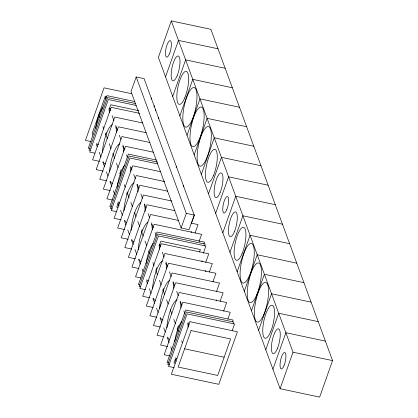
<?xml version="1.0" encoding="UTF-8"?>
<svg xmlns="http://www.w3.org/2000/svg" width="418" height="418" viewBox="0 0 418 418"><rect width="100%" height="100%" fill="white"/><g stroke="black" fill="none" stroke-linecap="round" stroke-linejoin="round"><path stroke-width="0.63" d="M107.071 97.107L105.158 96.699L92.237 133.19L92.911 135.024M136.184 76.959L131.017 91.558L181.135 227.977L189.04 229.66L194.213 215.061L144.095 78.636L136.184 76.959L186.303 213.384L181.135 227.977M171.302 20.9L158.38 57.391L280.097 388.703L319.639 397.1L332.561 360.609L210.85 29.297L171.302 20.9L293.018 352.212L280.097 388.703M151.065 99.129L151.499 97.906M118.012 203.352L116.716 206.999L117.991 207.271M153.929 106.924L154.362 105.702M165.544 76.881L178.465 40.389L218.008 48.786M155.36 110.822L155.794 109.6M158.223 118.618L158.657 117.395M172.702 96.37L185.623 59.878L225.166 68.275M179.86 115.859L192.782 79.368L232.324 87.764M187.018 135.348L199.945 98.857L239.488 107.254M176.124 167.341L176.558 166.118M194.182 154.838L207.103 118.346L246.646 126.743M183.283 186.83L183.716 185.608M201.34 174.327L214.262 137.835L253.804 146.232M191.428 223.395L194.454 214.842M208.498 193.816L221.42 157.325L260.968 165.721M195.007 233.139L198.038 224.586L191.078 223.107M199.02 241.661L201.617 234.331L154.164 224.252L135.557 276.8L141.247 278.012M199.543 251.997L200.405 249.562L160.862 241.165L159.571 244.817L160.846 245.084M203.832 243.96L204.48 242.126L157.027 232.047L138.421 284.595L139.685 284.867M215.657 213.305L228.583 176.814L268.126 185.205M204.548 245.909L205.196 244.075L157.743 233.996L139.137 286.544L140.401 286.816M203.315 253.355L205.912 246.024L158.459 235.945L139.852 288.493L145.548 289.705M205.745 262.373L208.775 253.82L161.322 243.741L142.716 296.289L149.675 297.768M175.288 359.261L173.998 362.913L175.273 363.185M222.82 232.795L235.742 196.298L275.284 204.695M209.324 272.118L212.354 263.565L164.901 253.486L146.295 306.033L153.254 307.512M212.908 281.863L215.934 273.309L168.485 263.23L149.874 315.778L156.834 317.257M229.978 252.279L242.9 215.787L282.443 224.184M216.487 291.607L219.513 283.054L172.064 272.975L153.453 325.523L160.413 327.001M220.067 301.352L223.097 292.799L175.644 282.72L157.032 335.267L163.992 336.746M237.137 271.768L250.058 235.277L289.606 243.673M223.646 311.096L226.676 302.543L179.223 292.464L160.616 345.012L167.576 346.491M227.873 319.007L230.255 312.283L182.802 302.209L164.196 354.757L169.891 355.969M232.471 321.912L233.119 320.078L185.665 310.004L167.059 362.552L168.956 362.955M244.3 291.257L257.222 254.766L296.764 263.162M233.187 323.861L233.834 322.027L186.381 311.953L167.775 364.501L169.671 364.904M232.173 330.701L234.55 323.976L187.097 313.902L168.491 366.45L174.186 367.657M251.458 310.746L264.38 274.255L303.923 282.652M258.617 330.236L271.538 293.744L311.081 302.141M265.775 349.725L278.701 313.234L318.244 321.63M272.938 369.214L285.86 332.723L325.403 341.119M131.884 93.742L104.045 87.832L85.439 140.38L91.129 141.587M134.748 101.537L106.909 95.628L88.302 148.176L90.199 148.578M135.463 103.486L107.625 97.577L89.018 150.125L90.283 150.391M136.179 105.435L108.34 99.526L89.734 152.074L94.797 153.145M138.807 110.702L110.744 104.746L109.453 108.393L110.728 108.664M139.675 113.367L111.204 107.322L92.597 159.869L99.557 161.348M142.622 122.976L114.783 117.066L96.177 169.614L103.136 171.087M146.206 132.72L118.367 126.811L99.756 179.359L106.715 180.832M149.785 142.465L121.946 136.555L103.335 189.103L110.295 190.577M153.364 152.209L125.525 146.3L106.919 198.848L112.609 200.055M156.227 160.005L128.389 154.096L109.782 206.644L111.679 207.046M157.576 162.09L129.105 156.045L110.498 208.592L112.395 208.995M157.659 163.903L129.82 157.994L111.214 210.541L116.904 211.748M160.522 171.699L132.684 165.789L114.077 218.337L121.037 219.811M164.734 181.579L136.263 175.534L117.657 228.076L124.616 229.555M167.681 191.188L139.842 185.273L121.236 237.821L128.195 239.3M171.897 201.063L143.426 195.018L124.815 247.566L131.774 249.044M174.844 210.677L147.005 204.763L128.394 257.31L135.354 258.789M186.303 213.384L194.213 215.061M178.423 220.422L150.584 214.507L131.973 267.055L138.933 268.534M293.018 352.212L332.561 360.609M184.615 348.811L224.158 357.207M191.031 231.211L191.481 232.434M201.826 260.597L202.281 261.825M205.426 270.394L205.875 271.616M216.221 299.779L216.67 301.007M105.158 96.699L106.057 99.15M109.432 108.33L110.331 110.78M112.128 115.676L113.931 120.577M115.729 125.473L117.526 130.369M119.329 135.27L120.901 139.555M122.923 145.062L124.726 149.963M126.523 154.859L127.422 157.309M130.797 166.489L131.921 169.551M133.723 174.452L135.296 178.737M137.318 184.244L138.896 188.534M140.918 194.041L142.491 198.325M144.518 203.838L146.091 208.122M148.113 213.635L149.691 217.919M151.488 222.815L153.286 227.716M155.088 232.612L156.212 235.674M159.362 244.243L160.261 246.693M162.283 252.2L164.086 257.101M165.883 261.997L167.456 266.282M169.483 271.794L171.281 276.69M173.078 281.591L174.656 285.875M176.678 291.383L178.256 295.672M180.278 301.179L181.851 305.464M183.878 310.976L184.777 313.422M188.152 322.607L189.051 325.058M98.695 114.945L99.594 117.395M102.969 126.576L103.868 129.026M105.67 133.922L107.468 138.823M109.265 143.719L111.068 148.615M112.865 153.516L114.663 158.412M116.465 163.307L118.038 167.597M120.06 173.104L120.964 175.555M124.334 184.735L125.238 187.186M127.26 192.698L129.058 197.594M130.86 202.49L132.433 206.779M134.455 212.287L136.033 216.571M137.83 221.472L139.628 226.368M141.43 231.264L143.228 236.165M145.03 241.061L146.828 245.962M148.625 250.857L149.524 253.308M152.899 262.488L154.023 265.55M155.825 270.446L157.398 274.736M159.42 280.243L161.223 285.139M163.02 290.04L164.593 294.324M166.62 299.837L168.193 304.121M170.22 309.628L171.793 313.918M173.815 319.425L175.393 323.71M177.415 329.222L178.314 331.667M181.689 340.853L182.363 342.692M96.281 144.21L97.185 146.661M99.207 152.168L101.004 157.069M102.807 161.965L104.604 166.86M106.402 171.761L107.98 176.046M110.002 181.553L111.805 186.454M113.377 190.739L114.725 194.412M117.876 202.981L118.999 206.043M120.572 210.332L122.375 215.228M124.397 220.735L125.97 225.025M127.772 229.921L129.57 234.817M131.367 239.718L133.17 244.614M134.967 249.509L136.77 254.41M138.567 259.306L140.364 264.207M142.167 269.103L143.066 271.554M146.441 280.734L147.564 283.796M149.362 288.692L151.159 293.593M152.962 298.489L154.759 303.384M156.562 308.285L158.135 312.57M160.157 318.082L161.959 322.978M163.757 327.874L165.329 332.164M167.357 337.671L169.154 342.567M170.727 346.856L171.855 349.913M175.226 359.099L176.13 361.549M151.436 224.105A20.263 5.836 -78 0 1 152.309 229.733M141.075 261.454A20.263 5.836 -78 0 1 139.032 259.139M138.222 249.771A20.263 5.836 -78 0 1 148.045 222.042M159.033 245.147A20.263 5.836 -78 0 1 159.467 249.222M156.766 267.588A20.263 5.836 -78 0 1 156.055 269.819M148.667 280.964A20.263 5.836 -78 0 1 146.76 279.804M145.992 263.695A20.263 5.836 -78 0 1 153.207 243.313M144.278 204.616A20.263 5.836 -78 0 1 145.166 211.435M142.167 229.519A20.263 5.836 -78 0 1 141.436 231.703M133.917 241.965A20.263 5.836 -78 0 1 131.874 239.65M131.064 230.281A20.263 5.836 -78 0 1 140.882 202.552M136.848 184.495A20.263 5.836 -78 0 1 138.008 191.951M126.758 222.475A20.263 5.836 -78 0 1 124.71 220.161M123.906 210.792A20.263 5.836 -78 0 1 134.194 182.875M165.758 263.084A20.263 5.836 -78 0 1 166.63 268.711M163.506 288.43A20.263 5.836 -78 0 1 162.759 290.588M155.825 300.453A20.263 5.836 -78 0 1 153.349 298.118M152.544 288.749A20.263 5.836 -78 0 1 162.362 261.02M172.916 282.573A20.263 5.836 -78 0 1 173.789 288.201M162.989 319.942A20.263 5.836 -78 0 1 160.512 317.607M159.702 308.238A20.263 5.836 -78 0 1 169.52 280.509M187.672 323.098A20.263 5.836 -78 0 1 188.105 327.179M176.877 358.9A20.263 5.836 -78 0 1 175.398 357.761M174.63 341.652A20.263 5.836 -78 0 1 181.846 321.27M180.074 302.062A20.263 5.836 -78 0 1 180.947 307.69M178.381 325.596A20.263 5.836 -78 0 1 177.08 329.567M169.713 339.411A20.263 5.836 -78 0 1 167.67 337.096M166.866 327.722A20.263 5.836 -78 0 1 177.148 299.81M108.915 108.722A20.263 5.836 -78 0 1 109.349 112.803M106.229 132.516A20.263 5.836 -78 0 1 105.482 134.68M98.549 144.544A20.263 5.836 -78 0 1 96.642 143.379M95.732 128.227A20.263 5.836 -78 0 1 103.089 106.888M115.64 126.664A20.263 5.836 -78 0 1 116.512 132.287M105.707 164.034A20.263 5.836 -78 0 1 103.23 161.693M102.426 152.324A20.263 5.836 -78 0 1 112.243 124.595M130.39 167.19A20.263 5.836 -78 0 1 130.829 171.265M127.417 191.867A20.263 5.836 -78 0 1 126.492 194.37M119.595 202.986A20.263 5.836 -78 0 1 118.116 201.847M117.144 187.17A20.263 5.836 -78 0 1 124.569 165.356M122.798 146.148A20.263 5.836 -78 0 1 123.671 151.776M121.1 169.682A20.263 5.836 -78 0 1 119.804 173.653M112.437 183.497A20.263 5.836 -78 0 1 110.394 181.182M109.584 171.814A20.263 5.836 -78 0 1 119.872 143.896M189.96 321.698L171.354 374.246L218.807 384.32L237.414 331.772L189.96 321.698M191.073 330.565L178.152 367.056L217.694 375.453L230.616 338.961L191.073 330.565M199.475 138.844A20.263 5.836 -78 0 0 201.628 107.144A20.263 5.836 -78 0 0 190.08 134.549A20.263 5.836 -78 0 0 199.475 138.844M192.317 119.355A20.263 5.836 -78 0 0 194.469 87.655A20.263 5.836 -78 0 0 182.922 115.06A20.263 5.836 -78 0 0 192.317 119.355M184.756 97.869A16.887 4.864 -78 0 0 186.548 71.452A16.887 4.864 -78 0 0 176.924 94.285A16.887 4.864 -78 0 0 184.756 97.869M177.091 75.877A12.665 3.647 -78 0 0 178.434 56.064A12.665 3.647 -78 0 0 171.218 73.192A12.665 3.647 -78 0 0 177.091 75.877M169.431 53.891A8.444 2.43 -78 0 0 170.325 40.682A8.444 2.43 -78 0 0 165.512 52.098A8.444 2.43 -78 0 0 169.431 53.891M220.051 192.813A12.665 3.647 -78 0 0 221.394 173A12.665 3.647 -78 0 0 214.178 190.127A12.665 3.647 -78 0 0 220.051 192.813M213.394 175.821A16.887 4.864 -78 0 0 215.186 149.404A16.887 4.864 -78 0 0 205.562 172.242A16.887 4.864 -78 0 0 213.394 175.821M206.638 158.333A20.263 5.836 -78 0 0 208.786 126.633A20.263 5.836 -78 0 0 197.239 154.038A20.263 5.836 -78 0 0 206.638 158.333M249.593 275.269A20.263 5.836 -78 0 0 251.746 243.569A20.263 5.836 -78 0 0 240.198 270.974A20.263 5.836 -78 0 0 249.593 275.269M242.032 253.778A16.887 4.864 -78 0 0 243.825 227.361A16.887 4.864 -78 0 0 234.2 250.199A16.887 4.864 -78 0 0 242.032 253.778M234.367 231.791A12.665 3.647 -78 0 0 235.715 211.978A12.665 3.647 -78 0 0 228.494 229.106A12.665 3.647 -78 0 0 234.367 231.791M226.708 209.799A8.444 2.43 -78 0 0 227.601 196.591A8.444 2.43 -78 0 0 222.789 208.012A8.444 2.43 -78 0 0 226.708 209.799M256.756 294.758A20.263 5.836 -78 0 0 258.904 263.058A20.263 5.836 -78 0 0 247.357 290.463A20.263 5.836 -78 0 0 256.756 294.758M263.915 314.247A20.263 5.836 -78 0 0 266.062 282.547A20.263 5.836 -78 0 0 254.515 309.952A20.263 5.836 -78 0 0 263.915 314.247M270.671 331.735A16.887 4.864 -78 0 0 272.463 305.318A16.887 4.864 -78 0 0 262.838 328.156A16.887 4.864 -78 0 0 270.671 331.735M277.327 348.722A12.665 3.647 -78 0 0 278.67 328.909A12.665 3.647 -78 0 0 271.454 346.041A12.665 3.647 -78 0 0 277.327 348.722M283.984 365.713A8.444 2.43 -78 0 0 284.883 352.505A8.444 2.43 -78 0 0 280.07 363.921A8.444 2.43 -78 0 0 283.984 365.713"/></g></svg>
